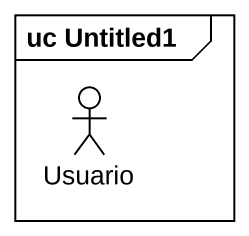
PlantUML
@startuml
mainframe uc Untitled1
actor Usuario
@enduml
